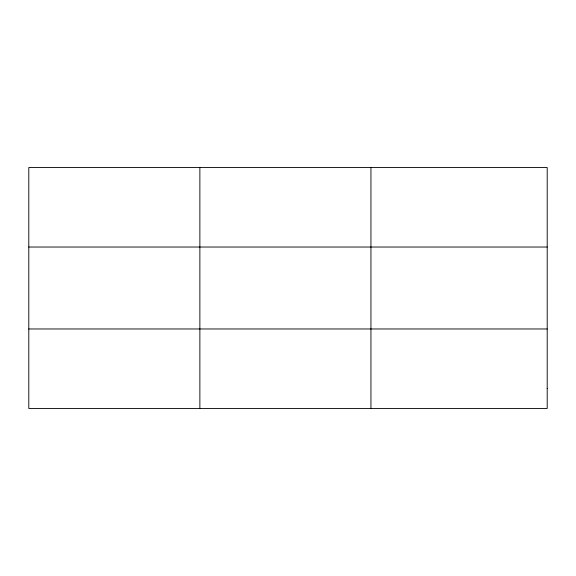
<?xml version="1.0" encoding="UTF-8"?>
<svg xmlns="http://www.w3.org/2000/svg" width="576" height="576" viewBox="0 0 576 576"><rect width="100%" height="100%" fill="white"/><g stroke="black" fill="none" stroke-linecap="round" stroke-linejoin="round"><path stroke-width="0.86" d="M199.872 408.485L199.872 167.515M370.944 408.485L370.944 167.515M28.8 247.032L547.2 247.032M28.8 328.968L547.2 328.968M547.2 388.606L547.2 408.485L28.8 408.485L28.8 167.515L547.2 167.515L547.2 388.606"/></g></svg>
